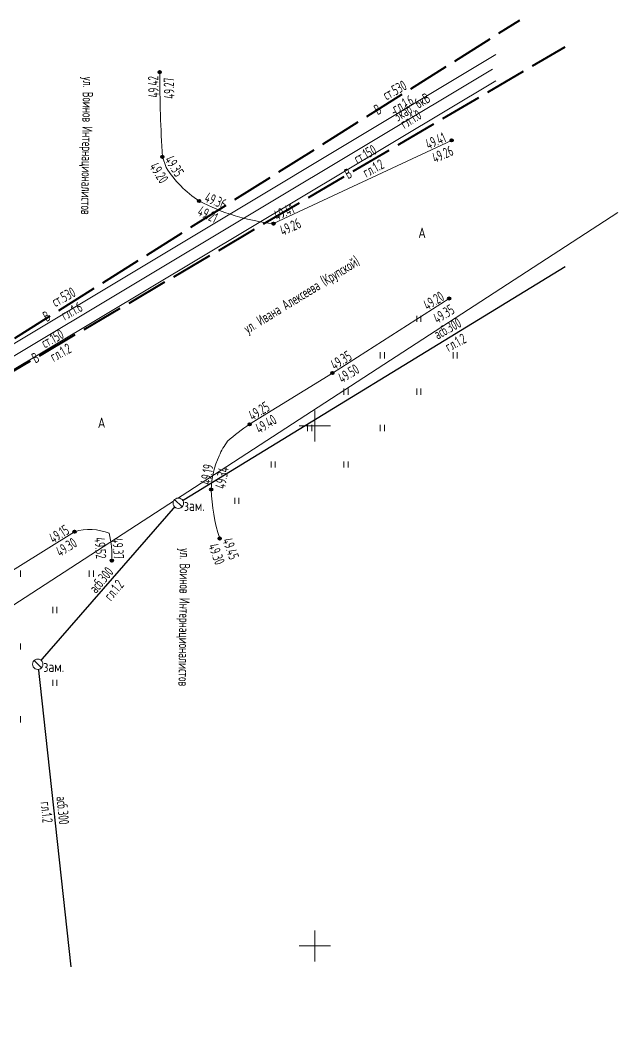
# Model space of a CAD drawing. Extents: x 1098675 to 1099684, y 381052 to 381453.
# Drawn here: x 1099421.7 to 1099479.1, y 381191.9 to 381289 of the extents above; entities that cross this region are included whole.
import ezdxf
from ezdxf.enums import TextEntityAlignment as Align

# ---------------------------------------------------------------- set-up
doc = ezdxf.new("R2010")
doc.units = 0
doc.header["$MEASUREMENT"] = 0
doc.set_wipeout_variables(frame=1)
doc.linetypes.add('500_122_1_1', pattern=[10, 8, -2])
doc.layers.add('Съемка', color=253, linetype='CONTINUOUS', lineweight=20)
doc.styles.add('24', font='GOST2304A.ttf', dxfattribs={"height": 0.001206})
doc.styles.add('ATP', font='GOST2304A.ttf')
doc.styles.add('ГОСТ', font='GOST2304A.ttf', dxfattribs={"height": 2.5})
doc.linetypes.add('500_132_1', pattern='A,4,[3,Topography.shx,S=2.5,R=0,X=0,Y=0],4,-2', length=10)
doc.linetypes.add('atp_122_k', pattern='A,2,-2,3,-0.6,["К",ATP,S=2,R=0,X=0,Y=-1],-3,3,-2,8,-2,8,-2,6', length=41.6)
doc.linetypes.add('g5_119_1', pattern='A,4,-1,[31,GUGK_2005.shx,S=0.1,R=0,X=0,Y=0],0.35,[31,GUGK_2005.shx,S=0.08,R=0,X=0,Y=0],3.3,[31,GUGK_2005.shx,S=0.08,R=180,X=0,Y=0],0.35,[31,GUGK_2005.shx,S=0.1,R=180,X=0,Y=0],-1', length=10)

# ---------------------------------------------------------------- blocks, each defined once
blk = doc.blocks.new('Съемка')
at = {"layer": 'Съемка', "linetype": 'Continuous', "lineweight": -2}
h = blk.add_hatch(color=8, dxfattribs=at)
h.dxf.hatch_style = 1
edge = h.paths.add_edge_path()
edge.add_arc((1099435.087, 381284.028), 0.15, 0, 360)
h = blk.add_hatch(color=8, dxfattribs=at)
h.dxf.hatch_style = 1
edge = h.paths.add_edge_path()
edge.add_arc((1099463.16, 381277.467), 0.15, 0, 360)
h = blk.add_hatch(color=8, dxfattribs=at)
h.dxf.hatch_style = 1
edge = h.paths.add_edge_path()
edge.add_arc((1099435.342, 381275.879), 0.15, 0, 360)
h = blk.add_hatch(color=8, dxfattribs=at)
h.dxf.hatch_style = 1
edge = h.paths.add_edge_path()
edge.add_arc((1099438.865, 381271.641), 0.15, 0, 360)
h = blk.add_hatch(color=8, dxfattribs=at)
h.dxf.hatch_style = 1
edge = h.paths.add_edge_path()
edge.add_arc((1099446.022, 381269.458), 0.15, 0, 360)
h = blk.add_hatch(color=8, dxfattribs=at)
h.dxf.hatch_style = 1
edge = h.paths.add_edge_path()
edge.add_arc((1099462.925, 381262.263), 0.15, 0, 360)
h = blk.add_hatch(color=8, dxfattribs=at)
h.dxf.hatch_style = 1
edge = h.paths.add_edge_path()
edge.add_arc((1099451.688, 381255.09), 0.15, 0, 360)
h = blk.add_hatch(color=8, dxfattribs=at)
h.dxf.hatch_style = 1
edge = h.paths.add_edge_path()
edge.add_arc((1099443.732, 381250.16), 0.15, 0, 360)
h = blk.add_hatch(color=8, dxfattribs=at)
h.dxf.hatch_style = 1
edge = h.paths.add_edge_path()
edge.add_arc((1099440.036, 381243.898), 0.15, 0, 360)
h = blk.add_hatch(color=8, dxfattribs=at)
h.dxf.hatch_style = 1
edge = h.paths.add_edge_path()
edge.add_arc((1099436.874, 381242.571), 0.15, 0, 360)
h = blk.add_hatch(color=8, dxfattribs=at)
h.dxf.hatch_style = 1
edge = h.paths.add_edge_path()
edge.add_arc((1099426.893, 381239.834), 0.15, 0, 360)
h = blk.add_hatch(color=8, dxfattribs=at)
h.dxf.hatch_style = 1
edge = h.paths.add_edge_path()
edge.add_arc((1099440.856, 381239.183), 0.15, 0, 360)
h = blk.add_hatch(color=8, dxfattribs=at)
h.dxf.hatch_style = 1
edge = h.paths.add_edge_path()
edge.add_arc((1099430.482, 381237.055), 0.15, 0, 360)
h = blk.add_hatch(color=8, dxfattribs=at)
h.dxf.hatch_style = 1
edge = h.paths.add_edge_path()
edge.add_arc((1099423.355, 381227.091), 0.15, 0, 360)
at = {"layer": 'Съемка', "color": 8, "linetype": 'Continuous', "lineweight": 20}
for p, q in [((1099459.8, 381260), (1099459.8, 381260.6)), ((1099459.8, 381260), (1099459.8, 381260.6)), ((1099460.2, 381260), (1099460.2, 381260.6)), ((1099460.2, 381260), (1099460.2, 381260.6)), ((1099456.3, 381256.5), (1099456.3, 381257.1)), ((1099456.3, 381256.5), (1099456.3, 381257.1)), ((1099456.7, 381256.5), (1099456.7, 381257.1)), ((1099456.7, 381256.5), (1099456.7, 381257.1)), ((1099463.3, 381256.5), (1099463.3, 381257.1)), ((1099463.3, 381256.5), (1099463.3, 381257.1)), ((1099463.7, 381256.5), (1099463.7, 381257.1)), ((1099463.7, 381256.5), (1099463.7, 381257.1)), ((1099452.8, 381253), (1099452.8, 381253.6)), ((1099452.8, 381253), (1099452.8, 381253.6)), ((1099453.2, 381253), (1099453.2, 381253.6)), ((1099453.2, 381253), (1099453.2, 381253.6)), ((1099459.8, 381253), (1099459.8, 381253.6)), ((1099459.8, 381253), (1099459.8, 381253.6)), ((1099460.2, 381253), (1099460.2, 381253.6)), ((1099460.2, 381253), (1099460.2, 381253.6)), ((1099450, 381248.5), (1099450, 381251.5)), ((1099448.5, 381250), (1099451.5, 381250)), ((1099449.3, 381249.5), (1099449.3, 381250.1)), ((1099449.3, 381249.5), (1099449.3, 381250.1)), ((1099449.7, 381249.5), (1099449.7, 381250.1)), ((1099449.7, 381249.5), (1099449.7, 381250.1)), ((1099456.3, 381249.5), (1099456.3, 381250.1)), ((1099456.3, 381249.5), (1099456.3, 381250.1)), ((1099456.7, 381249.5), (1099456.7, 381250.1)), ((1099456.7, 381249.5), (1099456.7, 381250.1)), ((1099445.8, 381246), (1099445.8, 381246.6)), ((1099445.8, 381246), (1099445.8, 381246.6)), ((1099446.2, 381246), (1099446.2, 381246.6)), ((1099446.2, 381246), (1099446.2, 381246.6)), ((1099452.8, 381246), (1099452.8, 381246.6)), ((1099452.8, 381246), (1099452.8, 381246.6)), ((1099453.2, 381246), (1099453.2, 381246.6)), ((1099453.2, 381246), (1099453.2, 381246.6)), ((1099442.3, 381242.5), (1099442.3, 381243.1)), ((1099442.3, 381242.5), (1099442.3, 381243.1)), ((1099442.7, 381242.5), (1099442.7, 381243.1)), ((1099442.7, 381242.5), (1099442.7, 381243.1)), ((1099421.7, 381235.5), (1099421.7, 381236.1)), ((1099421.7, 381235.5), (1099421.7, 381236.1)), ((1099428.3, 381235.5), (1099428.3, 381236.1)), ((1099428.3, 381235.5), (1099428.3, 381236.1)), ((1099428.7, 381235.5), (1099428.7, 381236.1)), ((1099428.7, 381235.5), (1099428.7, 381236.1)), ((1099424.8, 381232), (1099424.8, 381232.6)), ((1099424.8, 381232), (1099424.8, 381232.6)), ((1099425.2, 381232), (1099425.2, 381232.6)), ((1099425.2, 381232), (1099425.2, 381232.6)), ((1099421.7, 381228.5), (1099421.7, 381229.1)), ((1099421.7, 381228.5), (1099421.7, 381229.1)), ((1099424.8, 381225), (1099424.8, 381225.6)), ((1099424.8, 381225), (1099424.8, 381225.6)), ((1099425.2, 381225), (1099425.2, 381225.6)), ((1099425.2, 381225), (1099425.2, 381225.6)), ((1099421.7, 381221.5), (1099421.7, 381222.1)), ((1099421.7, 381221.5), (1099421.7, 381222.1))]:
    blk.add_line(p, q, dxfattribs=at)
at = {"layer": 'Съемка', "color": 8, "linetype": '500_122_1_1', "lineweight": 40, "ltscale": 0.5, "flags": 128}
for points in [[(1099370.394, 381226.469), (1099469.705, 381289.021)], [(1099227.981, 381135.682), (1099388.134, 381235.964), (1099474.069, 381286.464)]]:
    blk.add_lwpolyline(points, dxfattribs=at)
at = {"layer": 'Съемка', "color": 8, "linetype": 'g5_119_1', "flags": 128}
for points in [[(1099235.343, 381146.501), (1099467.4, 381285.734)], [(1099234.958, 381145.195), (1099467.081, 381284.32)], [(1099234.547, 381143.834), (1099467.398, 381283.199)]]:
    blk.add_lwpolyline(points, dxfattribs=at)
at = {"layer": 'Съемка', "color": 8, "linetype": 'Continuous', "lineweight": 20, "flags": 128}
for points in [[(1099434.937, 381284.028, 1), (1099435.237, 381284.028, 1)], [(1099463.01, 381277.467, 1), (1099463.31, 381277.467, 1)], [(1099435.192, 381275.879, 1), (1099435.492, 381275.879, 1)], [(1099438.715, 381271.641, 1), (1099439.015, 381271.641, 1)], [(1099445.872, 381269.458, 1), (1099446.172, 381269.458, 1)], [(1099462.775, 381262.263, 1), (1099463.075, 381262.263, 1)], [(1099451.538, 381255.09, 1), (1099451.838, 381255.09, 1)], [(1099443.582, 381250.16, 1), (1099443.882, 381250.16, 1)], [(1099439.886, 381243.898, 1), (1099440.186, 381243.898, 1)], [(1099426.743, 381239.834, 1), (1099427.043, 381239.834, 1)], [(1099440.706, 381239.183, 1), (1099441.006, 381239.183, 1)], [(1099430.332, 381237.055, 1), (1099430.632, 381237.055, 1)]]:
    blk.add_lwpolyline(points, format="xyb", close=True, dxfattribs=at)
at = {"layer": 'Съемка', "color": 8, "linetype": 'Continuous', "ltscale": 0.5}
for points in [[(1099463.16, 381277.467), (1099446.022, 381269.458, -0.094818), (1099438.865, 381271.641, -0.101851), (1099435.695, 381274.844), (1099435.342, 381275.879, -0.014099), (1099435.087, 381284.028)], [(1099440.856, 381239.183, -0.071244), (1099440.036, 381243.898, -0.101753), (1099440.804, 381247.135, -0.054133), (1099441.611, 381248.53, -0.033915), (1099443.732, 381250.16), (1099451.688, 381255.09), (1099462.925, 381262.263)], [(1099321.691, 381168.626, -0.097909), (1099323.531, 381174.057, -0.01648), (1099329.949, 381179.421), (1099332.702, 381181.408), (1099342.215, 381187.293), (1099353.982, 381194.613), (1099371.942, 381205.749), (1099388.386, 381215.939), (1099409.062, 381228.723), (1099415.955, 381233.039), (1099426.893, 381239.834, -0.16652), (1099430.228, 381239.686, -0.072685), (1099430.482, 381237.055)]]:
    blk.add_lwpolyline(points, format="xyb", dxfattribs=at)
at = {"layer": 'Съемка', "color": 8, "linetype": '500_132_1', "ltscale": 0.5, "flags": 128}
blk.add_lwpolyline([(1099383.949, 381208.731), (1099479.142, 381270.543)], dxfattribs=at)
at = {"layer": 'Съемка', "color": 8, "linetype": 'atp_122_k', "lineweight": 30, "ltscale": 0.5, "flags": 128}
for points in [[(1099423.355, 381227.091), (1099436.874, 381242.571), (1099474.077, 381265.323)], [(1099423.355, 381227.091), (1099426.522, 381197.984)]]:
    blk.add_lwpolyline(points, dxfattribs=at)
at = {"layer": 'Съемка', "color": 8, "linetype": 'Continuous', "lineweight": 20, "flags": 128}
for points in [[(1099450, 381251.5), (1099450, 381248.5)], [(1099448.5, 381250), (1099451.5, 381250)], [(1099450, 381201.5), (1099450, 381198.5)], [(1099448.5, 381200), (1099451.5, 381200)]]:
    blk.add_lwpolyline(points, dxfattribs=at)
at = {"layer": 'Съемка', "color": 8, "linetype": 'Continuous', "lineweight": -2}
for centre in [(1099435.087, 381284.028), (1099463.16, 381277.467), (1099435.342, 381275.879), (1099438.865, 381271.641), (1099446.022, 381269.458), (1099462.925, 381262.263), (1099451.688, 381255.09), (1099443.732, 381250.16), (1099440.036, 381243.898), (1099436.874, 381242.571), (1099426.893, 381239.834), (1099440.856, 381239.183), (1099430.482, 381237.055), (1099423.355, 381227.091)]:
    blk.add_circle(centre, 0.15, dxfattribs=at)
at = {"layer": 'Съемка', "color": 8, "style": 'ГОСТ', "width": 0.8}
for s, rotation, p in [('ул. Воинов Интернационалистов', 269.1857, (1099428.198, 381283.581)), ('ул. Ивана Алексеева (Крупской)', 31.66428, (1099443.293, 381259.274)), ('ул. Воинов Интернационалистов', 269.39113, (1099437.524, 381238.239))]:
    blk.add_text(s, height=1, rotation=rotation, dxfattribs=at).set_placement(p, align=Align.MIDDLE_LEFT)
at = {"layer": 'Съемка', "color": 8, "linetype": 'Continuous', "lineweight": 15, "ltscale": 0.5, "style": 'ГОСТ', "width": 0.8}
for s, rotation, p in [('49.42', 91.43388, (1099434.998, 381281.594)), ('49.42', 91.43388, (1099434.998, 381281.594)), ('49.27', 91.43388, (1099436.503, 381281.473)), ('49.27', 91.43388, (1099436.503, 381281.473)), ('49.41', 23.88887, (1099460.926, 381276.572)), ('49.41', 23.88887, (1099460.926, 381276.572)), ('49.26', 23.88887, (1099461.556, 381275.259)), ('49.26', 23.88887, (1099461.556, 381275.259)), ('49.35', 302.7814, (1099435.513, 381275.593)), ('49.35', 302.7814, (1099435.513, 381275.593)), ('49.20', 302.7814, (1099434.043, 381274.929)), ('49.20', 302.7814, (1099434.043, 381274.929)), ('49.36', 337.55018, (1099439.319, 381271.604)), ('49.36', 337.55018, (1099439.319, 381271.604)), ('49.41', 24.75223, (1099446.354, 381269.718)), ('49.41', 24.75223, (1099446.354, 381269.718)), ('49.26', 24.75223, (1099446.921, 381268.262)), ('49.26', 24.75223, (1099446.921, 381268.262)), ('49.20', 31.99669, (1099460.83, 381261.088)), ('49.20', 31.99669, (1099460.83, 381261.088)), ('49.35', 31.99669, (1099461.785, 381259.807)), ('49.35', 31.99669, (1099461.785, 381259.807)), ('49.35', 32.23442, (1099451.913, 381255.35)), ('49.35', 32.23442, (1099451.913, 381255.35)), ('49.50', 32.23442, (1099452.637, 381254.07)), ('49.50', 32.23442, (1099452.637, 381254.07)), ('49.25', 31.78615, (1099444.018, 381250.477)), ('49.25', 31.78615, (1099444.018, 381250.477)), ('49.40', 31.78615, (1099444.675, 381249.222)), ('49.40', 31.78615, (1099444.675, 381249.222)), ('49.19', 79.90958, (1099439.943, 381244.303)), ('49.19', 79.90958, (1099439.943, 381244.303)), ('49.34', 79.90958, (1099441.371, 381243.91)), ('49.34', 79.90958, (1099441.371, 381243.91)), ('49.15', 32.45736, (1099424.854, 381238.675)), ('49.15', 32.45736, (1099424.854, 381238.675)), ('49.30', 32.45736, (1099425.506, 381237.382)), ('49.30', 32.45736, (1099425.506, 381237.382)), ('49.52', 274.75921, (1099428.794, 381239.256)), ('49.52', 274.75921, (1099428.794, 381239.256)), ('49.37', 274.75921, (1099430.503, 381239.2)), ('49.37', 274.75921, (1099430.503, 381239.2)), ('49.45', 290.35851, (1099441.084, 381239.018)), ('49.45', 290.35851, (1099441.084, 381239.018)), ('49.30', 290.35851, (1099439.727, 381238.473)), ('49.30', 290.35851, (1099439.727, 381238.473))]:
    blk.add_text(s, height=1, rotation=rotation, dxfattribs=at).set_placement(p)
at = {"layer": 'Съемка', "color": 8, "style": 'ГОСТ', "width": 0.8}
for s, p in [('ст.530', (1099457.684, 381282.295)), ('гл.1.6', (1099458.463, 381280.944)), ('В', (1099456.04, 381280.439)), ('ст.150', (1099454.843, 381276.137)), ('гл.1.2', (1099455.622, 381274.786)), ('В', (1099453.199, 381274.281)), ('ст.530', (1099425.84, 381262.411)), ('гл.1.6', (1099426.619, 381261.06)), ('В', (1099424.196, 381260.555)), ('ст.150', (1099424.769, 381258.42)), ('гл.1.2', (1099425.549, 381257.07)), ('В', (1099423.125, 381256.565))]:
    blk.add_text(s, height=1, rotation=28.58279, dxfattribs=at).set_placement(p, align=Align.MIDDLE_CENTER)
at = {"layer": 'Съемка', "color": 8, "linetype": 'g5_119_1', "style": 'ГОСТ', "width": 0.8}
for s, p in [('3каб. 6кВ ', (1099457.955, 381279.242)), ('гл.1.0', (1099458.617, 381278.537))]:
    blk.add_text(s, height=1, rotation=31.53469, dxfattribs=at).set_placement(p)
at = {"layer": 'Съемка', "color": 8, "linetype": 'Continuous', "lineweight": 30, "style": 'ГОСТ', "width": 0.8}
blk.add_text('49.21', height=1, rotation=334.47824, dxfattribs=at).set_placement((1099438.635, 381270.307))
at = {"layer": 'Съемка', "color": 8, "style": '24'}
for p in [(1099459.954, 381268.569), (1099459.954, 381268.569), (1099429.134, 381250.32), (1099429.134, 381250.32)]:
    blk.add_text('А', height=1, dxfattribs=at).set_placement(p, align=Align.MIDDLE_LEFT)
at = {"layer": 'Съемка', "color": 8, "linetype": 'atp_122_k', "lineweight": 30, "ltscale": 0.5, "style": 'ГОСТ', "width": 0.8}
for s, rotation, p in [('асб.300', 28.58279, (1099462.758, 381259.377)), ('гл.1.2', 28.58279, (1099463.537, 381258.026)), ('асб.300', 49.86888, (1099429.453, 381235.192)), ('гл.1.2', 49.86888, (1099430.67, 381234.216)), ('гл.1.2', 275.40923, (1099424.221, 381212.858)), ('асб.300', 275.40923, (1099425.769, 381213.042))]:
    blk.add_text(s, height=1, rotation=rotation, dxfattribs=at).set_placement(p, align=Align.MIDDLE_CENTER)
at = {"layer": 'Съемка', "color": 8, "linetype": 'Continuous', "lineweight": 30, "style": 'ГОСТ'}
for p in [(1099437.417, 381241.828), (1099423.898, 381226.348)]:
    blk.add_text('зам.', height=1, dxfattribs=at).set_placement(p)
at = {"color": 8, "linetype": 'Continuous', "lineweight": 20}
for points in [[(1099437.374, 381242.571), (1099437.357, 381242.7), (1099437.307, 381242.821), (1099437.228, 381242.924), (1099437.124, 381243.004), (1099437.004, 381243.054), (1099436.874, 381243.071), (1099436.745, 381243.054), (1099436.624, 381243.004), (1099436.521, 381242.924), (1099436.441, 381242.821), (1099436.392, 381242.7), (1099436.374, 381242.571), (1099436.392, 381242.441), (1099436.441, 381242.321), (1099436.521, 381242.217), (1099436.624, 381242.138), (1099436.745, 381242.088), (1099436.874, 381242.071), (1099437.004, 381242.088), (1099437.124, 381242.138), (1099437.228, 381242.217), (1099437.307, 381242.321), (1099437.357, 381242.441)], [(1099423.855, 381227.091), (1099423.838, 381227.22), (1099423.788, 381227.341), (1099423.709, 381227.445), (1099423.605, 381227.524), (1099423.484, 381227.574), (1099423.355, 381227.591), (1099423.226, 381227.574), (1099423.105, 381227.524), (1099423.001, 381227.445), (1099422.922, 381227.341), (1099422.872, 381227.22), (1099422.855, 381227.091), (1099422.872, 381226.962), (1099422.922, 381226.841), (1099423.001, 381226.737), (1099423.105, 381226.658), (1099423.226, 381226.608), (1099423.355, 381226.591), (1099423.484, 381226.608), (1099423.605, 381226.658), (1099423.709, 381226.737), (1099423.788, 381226.841), (1099423.838, 381226.962)]]:
    blk.add_wipeout(points, dxfattribs=at).dxf.layer = 'Съемка'
at = {"layer": 'Съемка', "color": 8, "linetype": 'Continuous', "lineweight": 20}
for p, q in [((1099437.228, 381242.217), (1099436.521, 381242.924)), ((1099423.709, 381226.737), (1099423.001, 381227.445))]:
    blk.add_line(p, q, dxfattribs=at)
at = {"layer": 'Съемка', "color": 8, "linetype": 'Continuous', "lineweight": 20, "flags": 128}
for points in [[(1099437.374, 381242.571), (1099437.357, 381242.7), (1099437.307, 381242.821), (1099437.228, 381242.924), (1099437.124, 381243.004), (1099437.004, 381243.054), (1099436.874, 381243.071), (1099436.745, 381243.054), (1099436.624, 381243.004), (1099436.521, 381242.924), (1099436.441, 381242.821), (1099436.392, 381242.7), (1099436.374, 381242.571), (1099436.392, 381242.441), (1099436.441, 381242.321), (1099436.521, 381242.217), (1099436.624, 381242.138), (1099436.745, 381242.088), (1099436.874, 381242.071), (1099437.004, 381242.088), (1099437.124, 381242.138), (1099437.228, 381242.217), (1099437.307, 381242.321), (1099437.357, 381242.441)], [(1099423.855, 381227.091), (1099423.838, 381227.22), (1099423.788, 381227.341), (1099423.709, 381227.445), (1099423.605, 381227.524), (1099423.484, 381227.574), (1099423.355, 381227.591), (1099423.226, 381227.574), (1099423.105, 381227.524), (1099423.001, 381227.445), (1099422.922, 381227.341), (1099422.872, 381227.22), (1099422.855, 381227.091), (1099422.872, 381226.962), (1099422.922, 381226.841), (1099423.001, 381226.737), (1099423.105, 381226.658), (1099423.226, 381226.608), (1099423.355, 381226.591), (1099423.484, 381226.608), (1099423.605, 381226.658), (1099423.709, 381226.737), (1099423.788, 381226.841), (1099423.838, 381226.962)]]:
    blk.add_lwpolyline(points, close=True, dxfattribs=at)

msp = doc.modelspace()

# ---------------------------------------------------------------- block references
at = {"layer": 'Съемка', "color": 6, "lineweight": 30}
msp.add_blockref('Съемка', (0, 0), dxfattribs=at)

doc.saveas('drawing.dxf')
